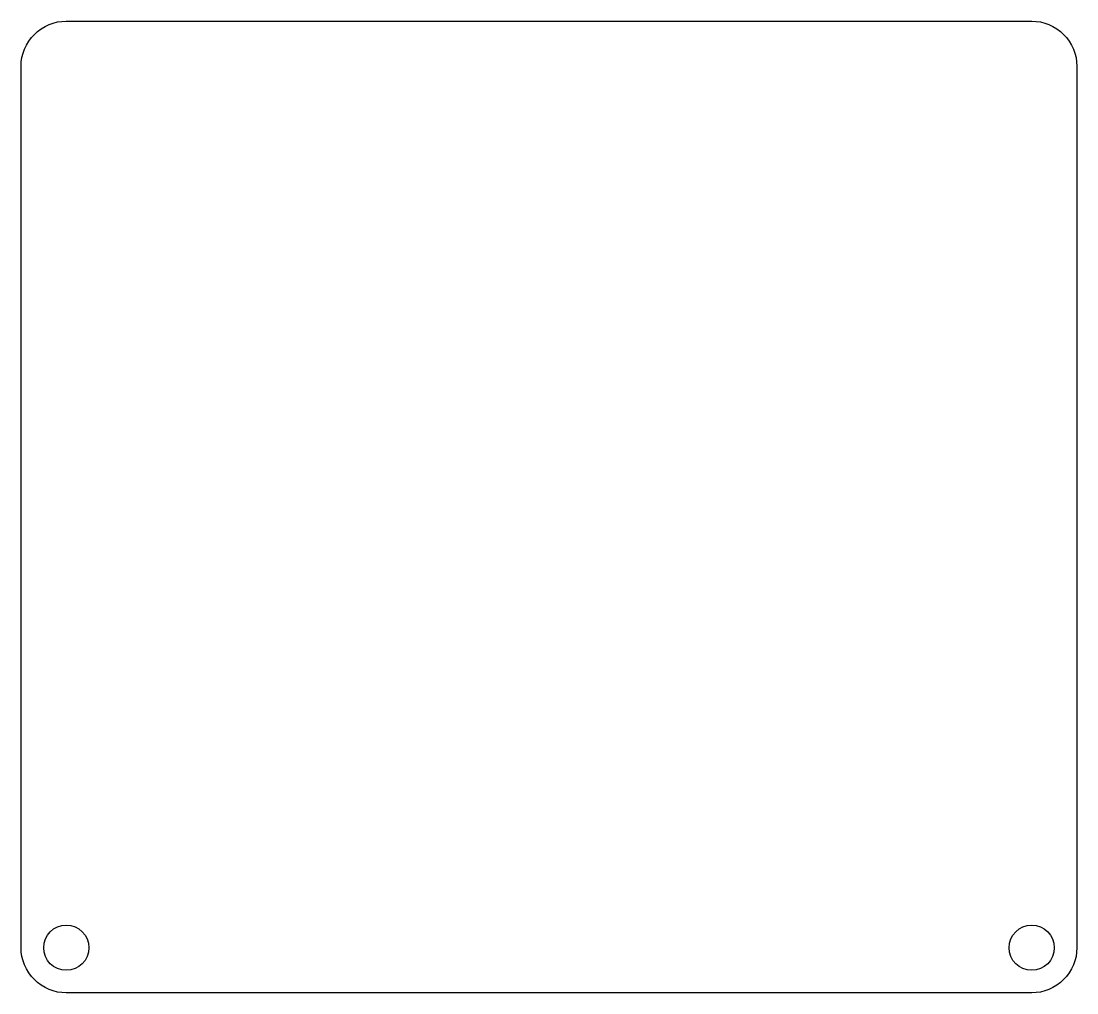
# Model space of a CAD drawing. Header units: millimetres. Extents: x -29.3 to 29.1, y -25.9 to 27.9.
import ezdxf

# ---------------------------------------------------------------- set-up
doc = ezdxf.new("R2010")
doc.units = ezdxf.units.MM
doc.layers.get('0').update_dxf_attribs({"linetype": 'CONTINUOUS'})

msp = doc.modelspace()

# ---------------------------------------------------------------- linework, layer by layer
msp.add_lwpolyline([(26.595, -25.9), (-26.825, -25.9, -0.414214), (-29.325, -23.4), (-29.325, 25.377, -0.414214), (-26.825, 27.877), (26.595, 27.877, -0.414214), (29.095, 25.377), (29.095, -23.4, -0.414214)], format="xyb", close=True)
for centre in [(-26.825, -23.4), (26.595, -23.4)]:
    msp.add_circle(centre, 1.25)

doc.saveas('drawing.dxf')
